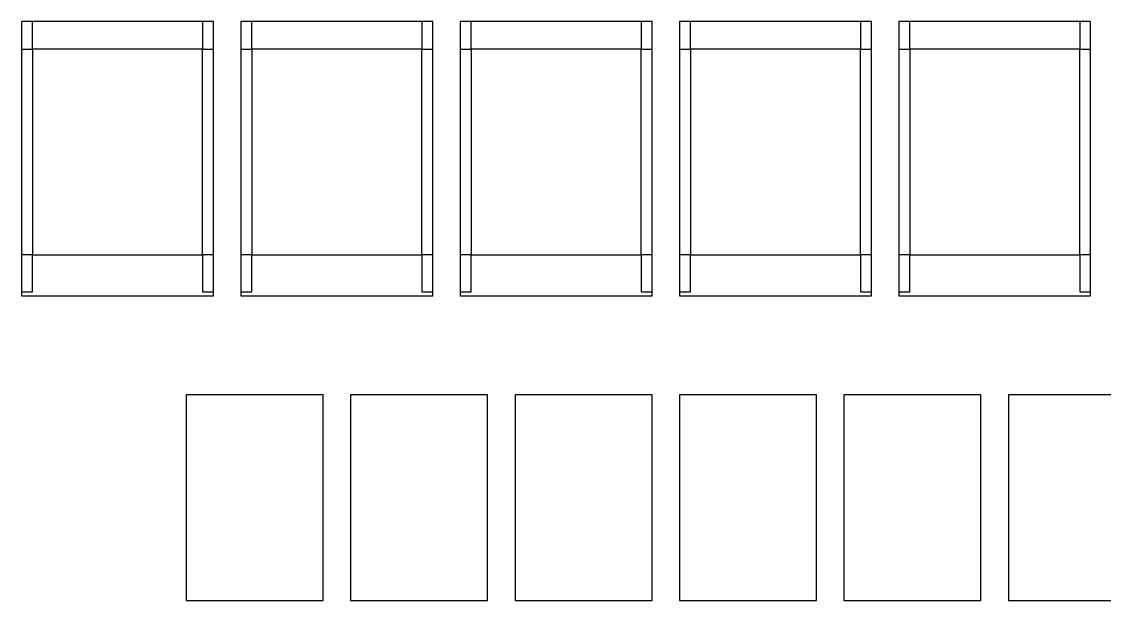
# Model space of a CAD drawing. Extents: x 0 to 723, y 0 to 367.
# Drawn here: x 0 to 395, y 0 to 211.1 of the extents above; entities that cross this region are included whole.
import ezdxf

# ---------------------------------------------------------------- set-up
doc = ezdxf.new("R2010")
doc.units = 0
doc.header["$MEASUREMENT"] = 0
doc.layers.get('0').update_dxf_attribs({"linetype": 'CONTINUOUS'})

msp = doc.modelspace()

# ---------------------------------------------------------------- linework, layer by layer
at = {"color": 7, "linetype": 'CONTINUOUS'}
for points in [[(70.04, 211.14), (0.04, 211.14), (0.04, 111.14), (70.04, 111.14)], [(4.04, 211.14), (0.04, 211.14), (0.04, 201.14), (4.04, 201.14)], [(70.04, 211.14), (66.04, 211.14), (66.04, 201.14), (70.04, 201.14)], [(150.04, 211.14), (80.04, 211.14), (80.04, 111.14), (150.04, 111.14)], [(84.04, 211.14), (80.04, 211.14), (80.04, 201.14), (84.04, 201.14)], [(150.04, 211.14), (146.04, 211.14), (146.04, 201.14), (150.04, 201.14)], [(230.04, 211.14), (160.04, 211.14), (160.04, 111.14), (230.04, 111.14)], [(164.04, 211.14), (160.04, 211.14), (160.04, 201.14), (164.04, 201.14)], [(230.04, 211.14), (226.04, 211.14), (226.04, 201.14), (230.04, 201.14)], [(310.04, 211.14), (240.04, 211.14), (240.04, 111.14), (310.04, 111.14)], [(244.04, 211.14), (240.04, 211.14), (240.04, 201.14), (244.04, 201.14)], [(310.04, 211.14), (306.04, 211.14), (306.04, 201.14), (310.04, 201.14)], [(390.04, 211.14), (320.04, 211.14), (320.04, 111.14), (390.04, 111.14)], [(324.04, 211.14), (320.04, 211.14), (320.04, 201.14), (324.04, 201.14)], [(390.04, 211.14), (386.04, 211.14), (386.04, 201.14), (390.04, 201.14)], [(66.04, 201.14), (4.04, 201.14), (4.04, 126.14), (66.04, 126.14)], [(146.04, 201.14), (84.04, 201.14), (84.04, 126.14), (146.04, 126.14)], [(226.04, 201.14), (164.04, 201.14), (164.04, 126.14), (226.04, 126.14)], [(306.04, 201.14), (244.04, 201.14), (244.04, 126.14), (306.04, 126.14)], [(386.04, 201.14), (324.04, 201.14), (324.04, 126.14), (386.04, 126.14)], [(4.04, 126.14), (0.04, 126.14), (0.04, 112.64), (4.04, 112.64)], [(70.04, 126.14), (66.04, 126.14), (66.04, 112.64), (70.04, 112.64)], [(84.04, 126.14), (80.04, 126.14), (80.04, 112.64), (84.04, 112.64)], [(150.04, 126.14), (146.04, 126.14), (146.04, 112.64), (150.04, 112.64)], [(164.04, 126.14), (160.04, 126.14), (160.04, 112.64), (164.04, 112.64)], [(230.04, 126.14), (226.04, 126.14), (226.04, 112.64), (230.04, 112.64)], [(244.04, 126.14), (240.04, 126.14), (240.04, 112.64), (244.04, 112.64)], [(310.04, 126.14), (306.04, 126.14), (306.04, 112.64), (310.04, 112.64)], [(324.04, 126.14), (320.04, 126.14), (320.04, 112.64), (324.04, 112.64)], [(390.04, 126.14), (386.04, 126.14), (386.04, 112.64), (390.04, 112.64)], [(60.04, 0.04), (110.04, 0.04), (110.04, 75.04), (60.04, 75.04)], [(120.04, 0.04), (170.04, 0.04), (170.04, 75.04), (120.04, 75.04)], [(180.04, 0.04), (230.04, 0.04), (230.04, 75.04), (180.04, 75.04)], [(240.04, 0.04), (290.04, 0.04), (290.04, 75.04), (240.04, 75.04)], [(300.04, 0.04), (350.04, 0.04), (350.04, 75.04), (300.04, 75.04)], [(360.04, 0.04), (410.04, 0.04), (410.04, 75.04), (360.04, 75.04)]]:
    msp.add_lwpolyline(points, close=True, dxfattribs=at)

doc.saveas('drawing.dxf')
